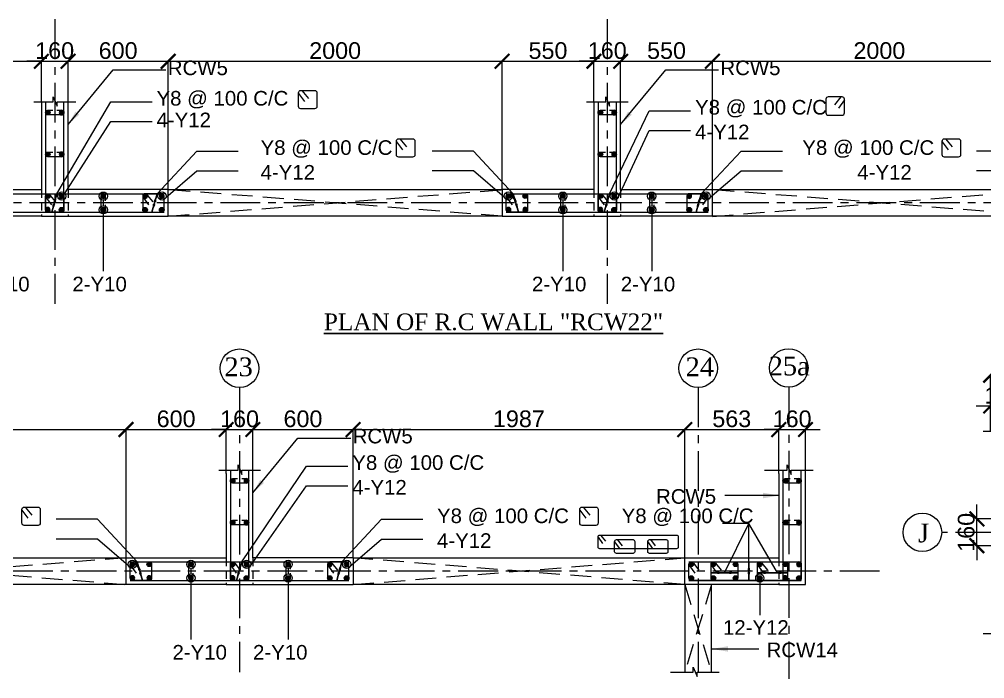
# Model space of a CAD drawing. Header units: inches. Extents: x 200139 to 352388, y -289304 to -188971.
# Drawn here: x 230904 to 254036, y -226464 to -210664 of the extents above; entities that cross this region are included whole.
import ezdxf
from ezdxf.enums import TextEntityAlignment as Align

# ---------------------------------------------------------------- set-up
doc = ezdxf.new("R2010")
doc.units = ezdxf.units.IN
doc.header["$MEASUREMENT"] = 0
doc.linetypes.add('CENTER', pattern=[50.8, 31.75, -6.35, 6.35, -6.35])
doc.linetypes.add('Hidden', pattern=[3, 2, -1])
for name, color, linetype in [('1', 8, 'Continuous'), ('160 WALL OPEING', 1, 'Continuous'), ('5', 2, 'Continuous'), ('ARROW', 5, 'Continuous'), ('DIM', 251, 'Continuous'), ('GIRD CIR', 1, 'Continuous'), ('GIRD TEXT', 4, 'Continuous'), ('GRID', 8, 'CENTER'), ('LINKS', 3, 'Continuous'), ('OPENING', 1, 'Continuous'), ('SHEAR WALL', 6, 'Continuous'), ('STRRIUPS', 6, 'Continuous'), ('Ttxt', 3, 'Continuous')]:
    doc.layers.add(name, color=color, linetype=linetype)
doc.layers.add('Tex', color=3, linetype='Continuous', lineweight=13)
doc.layers.add('text', color=4, linetype='Continuous', lineweight=30)
doc.styles.add('Arial', font='arial.ttf', dxfattribs={"height": 400})
doc.styles.add('T200', font='sanss___.ttf', dxfattribs={"height": 250})
doc.styles.add('T400', font='romantic.ttf')
doc.dimstyles.new('SCALE-25', dxfattribs={"dimtxt": 400, "dimasz": 350, "dimexe": 0, "dimexo": 0, "dimgap": 50, "dimtad": 1, "dimdec": 0, "dimlfac": 0.25, "dimzin": 0, "dimdsep": 46, "dimtxsty": 'Arial', "dimblk": 'ARCHTICK', "dimcen": 0, "dimclrd": 5, "dimclre": 8, "dimclrt": 1, "dimadec": 0, "dimazin": 0, "dimtfac": 1, "dimtdec": 0, "dimtix": 1, "dimtmove": 2, "dimatfit": 3, "dimfxl": 0, "dimtolj": 1, "dimtzin": 0, "dimlwd": -1, "dimarcsym": 0})
doc.dimstyles.new('T200', dxfattribs={"dimtxt": 300, "dimasz": 150, "dimexe": 0, "dimexo": 0, "dimgap": 5, "dimtad": 1, "dimdec": 0, "dimrnd": 5, "dimzin": 0, "dimdsep": 46, "dimtxsty": 'T200', "dimblk": 'ARCHTICK', "dimcen": 300, "dimclrd": 5, "dimclre": 252, "dimclrt": 1, "dimadec": 0, "dimazin": 0, "dimtfac": 50, "dimtdec": 0, "dimtofl": 0, "dimtmove": 2, "dimatfit": 3, "dimfxl": 1, "dimtolj": 1, "dimtzin": 0, "dimarcsym": 2})

# ---------------------------------------------------------------- blocks, each defined once
blk = doc.blocks.new('R1')
at = {"layer": '5'}
h = blk.add_hatch(color=256, dxfattribs=at)
edge = h.paths.add_edge_path()
edge.add_arc((0, 0), 69.6, 0, 360)
at = {"layer": '5', "color": 6}
blk.add_circle((0, 0), 69.6, dxfattribs=at)
blk = doc.blocks.new('_ARCHTICK')
at = {"color": 0, "linetype": 'ByBlock', "const_width": 0.15}
blk.add_lwpolyline([(-0.5, -0.5), (0.5, 0.5)], dxfattribs=at)
blk = doc.blocks.new('A$C5C0C2414')
at = {"layer": 'STRRIUPS', "ltscale": 0.2}
for p, q in [((0, 0), (158, -194)), ((-81, -72), (61, -268))]:
    blk.add_line(p, q, dxfattribs=at)
blk.add_lwpolyline([(304, -440), (-26, -440, -0.414214), (-81, -385), (-81, -55, -0.414214), (-26, 0), (304, 0, -0.414214), (359, -55), (359, -385, -0.414214)], format="xyb", close=True, dxfattribs=at)
blk = doc.blocks.new('*D34')
at = {"layer": 'Defpoints', "color": 0}
for p in [(231432, -211670), (231432, -212643, 177), (229032, -214744, 59)]:
    blk.add_point(p, dxfattribs=at)
at = {"layer": 'DIM', "color": 8, "lineweight": -2}
for p, q in [((229032, -214744), (229032, -211670)), ((231432, -212643), (231432, -211670))]:
    blk.add_line(p, q, dxfattribs=at)
at = {"layer": 'DIM', "color": 5}
blk.add_line((229032, -211670), (231432, -211670), dxfattribs=at)
at = {"layer": 'DIM', "color": 5, "xscale": 350, "yscale": 350, "zscale": 350, "rotation": 180}
blk.add_blockref('_ARCHTICK', (229032, -211670), dxfattribs=at)
at = {"layer": 'DIM', "color": 5, "xscale": 350, "yscale": 350, "zscale": 350}
blk.add_blockref('_ARCHTICK', (231432, -211670), dxfattribs=at)
at = {"layer": 'DIM', "color": 1, "insert": (230232, -211416), "char_height": 400, "attachment_point": 5, "style": 'Arial'}
blk.add_mtext('\\A1;600', dxfattribs=at)
blk = doc.blocks.new('ARCHTICK')
at = {"color": 0, "const_width": 0.15}
blk.add_lwpolyline([(-0.5, -0.5), (0.5, 0.5)], dxfattribs=at)
blk = doc.blocks.new('*D35')
at = {"layer": 'Defpoints', "color": 0}
for p in [(232072, -211670), (231432, -212643, 177), (232072, -212643, 59)]:
    blk.add_point(p, dxfattribs=at)
at = {"layer": 'DIM', "color": 5}
for p, q in [((231432, -211670), (231082, -211670)), ((231432, -211670), (232072, -211670)), ((232072, -211670), (232422, -211670))]:
    blk.add_line(p, q, dxfattribs=at)
at = {"layer": 'DIM', "color": 8, "lineweight": -2}
for p, q in [((231432, -212643), (231432, -211670)), ((232072, -212643), (232072, -211670))]:
    blk.add_line(p, q, dxfattribs=at)
at = {"layer": 'DIM', "color": 5, "xscale": 350, "yscale": 350, "zscale": 350}
blk.add_blockref('_ARCHTICK', (231432, -211670), dxfattribs=at)
at = {"layer": 'DIM', "color": 5, "xscale": 350, "yscale": 350, "zscale": 350, "rotation": 180}
blk.add_blockref('_ARCHTICK', (232072, -211670), dxfattribs=at)
at = {"layer": 'DIM', "color": 1, "insert": (231752, -211416), "char_height": 400, "attachment_point": 5, "style": 'Arial'}
blk.add_mtext('\\A1;160', dxfattribs=at)
blk = doc.blocks.new('*D36')
at = {"layer": 'Defpoints', "color": 0}
for p in [(234472, -211670), (232072, -212643, 59), (234472, -214744, 59)]:
    blk.add_point(p, dxfattribs=at)
at = {"layer": 'DIM', "color": 8, "lineweight": -2}
for p, q in [((232072, -212643), (232072, -211670)), ((234472, -214744), (234472, -211670))]:
    blk.add_line(p, q, dxfattribs=at)
at = {"layer": 'DIM', "color": 5}
blk.add_line((232072, -211670), (234472, -211670), dxfattribs=at)
at = {"layer": 'DIM', "color": 5, "xscale": 350, "yscale": 350, "zscale": 350, "rotation": 180}
blk.add_blockref('_ARCHTICK', (232072, -211670), dxfattribs=at)
at = {"layer": 'DIM', "color": 5, "xscale": 350, "yscale": 350, "zscale": 350}
blk.add_blockref('_ARCHTICK', (234472, -211670), dxfattribs=at)
at = {"layer": 'DIM', "color": 1, "insert": (233272, -211416), "char_height": 400, "attachment_point": 5, "style": 'Arial'}
blk.add_mtext('\\A1;600', dxfattribs=at)
blk = doc.blocks.new('*D37')
at = {"layer": 'Defpoints', "color": 0}
for p in [(242472, -211670), (234472, -214744, 59), (242472, -214744, 59)]:
    blk.add_point(p, dxfattribs=at)
at = {"layer": 'DIM', "color": 8, "lineweight": -2}
for p, q in [((234472, -214744), (234472, -211670)), ((242472, -214744), (242472, -211670))]:
    blk.add_line(p, q, dxfattribs=at)
at = {"layer": 'DIM', "color": 5}
blk.add_line((234472, -211670), (242472, -211670), dxfattribs=at)
at = {"layer": 'DIM', "color": 5, "xscale": 350, "yscale": 350, "zscale": 350, "rotation": 180}
blk.add_blockref('_ARCHTICK', (234472, -211670), dxfattribs=at)
at = {"layer": 'DIM', "color": 5, "xscale": 350, "yscale": 350, "zscale": 350}
blk.add_blockref('_ARCHTICK', (242472, -211670), dxfattribs=at)
at = {"layer": 'DIM', "color": 1, "insert": (238472, -211416), "char_height": 400, "attachment_point": 5, "style": 'Arial'}
blk.add_mtext('\\A1;2000', dxfattribs=at)
blk = doc.blocks.new('*D38')
at = {"layer": 'Defpoints', "color": 0}
for p in [(244672, -211670), (244672, -212643, 59), (242472, -214744, 59)]:
    blk.add_point(p, dxfattribs=at)
at = {"layer": 'DIM', "color": 8, "lineweight": -2}
for p, q in [((242472, -214744), (242472, -211670)), ((244672, -212643), (244672, -211670))]:
    blk.add_line(p, q, dxfattribs=at)
at = {"layer": 'DIM', "color": 5}
blk.add_line((242472, -211670), (244672, -211670), dxfattribs=at)
at = {"layer": 'DIM', "color": 5, "xscale": 350, "yscale": 350, "zscale": 350, "rotation": 180}
blk.add_blockref('_ARCHTICK', (242472, -211670), dxfattribs=at)
at = {"layer": 'DIM', "color": 5, "xscale": 350, "yscale": 350, "zscale": 350}
blk.add_blockref('_ARCHTICK', (244672, -211670), dxfattribs=at)
at = {"layer": 'DIM', "color": 1, "insert": (243572, -211416), "char_height": 400, "attachment_point": 5, "style": 'Arial'}
blk.add_mtext('\\A1;550', dxfattribs=at)
blk = doc.blocks.new('*D39')
at = {"layer": 'Defpoints', "color": 0}
for p in [(245312, -211670), (244672, -212643, 59), (245312, -212643, 59)]:
    blk.add_point(p, dxfattribs=at)
at = {"layer": 'DIM', "color": 5}
for p, q in [((244672, -211670), (244322, -211670)), ((244672, -211670), (245312, -211670)), ((245312, -211670), (245662, -211670))]:
    blk.add_line(p, q, dxfattribs=at)
at = {"layer": 'DIM', "color": 8, "lineweight": -2}
for p, q in [((244672, -212643), (244672, -211670)), ((245312, -212643), (245312, -211670))]:
    blk.add_line(p, q, dxfattribs=at)
at = {"layer": 'DIM', "color": 5, "xscale": 350, "yscale": 350, "zscale": 350}
blk.add_blockref('_ARCHTICK', (244672, -211670), dxfattribs=at)
at = {"layer": 'DIM', "color": 5, "xscale": 350, "yscale": 350, "zscale": 350, "rotation": 180}
blk.add_blockref('_ARCHTICK', (245312, -211670), dxfattribs=at)
at = {"layer": 'DIM', "color": 1, "insert": (244992, -211416), "char_height": 400, "attachment_point": 5, "style": 'Arial'}
blk.add_mtext('\\A1;160', dxfattribs=at)
blk = doc.blocks.new('*D40')
at = {"layer": 'Defpoints', "color": 0}
for p in [(247512, -211670), (245312, -212643, 59), (247512, -214744, 59)]:
    blk.add_point(p, dxfattribs=at)
at = {"layer": 'DIM', "color": 8, "lineweight": -2}
for p, q in [((245312, -212643), (245312, -211670)), ((247512, -214744), (247512, -211670))]:
    blk.add_line(p, q, dxfattribs=at)
at = {"layer": 'DIM', "color": 5}
blk.add_line((245312, -211670), (247512, -211670), dxfattribs=at)
at = {"layer": 'DIM', "color": 5, "xscale": 350, "yscale": 350, "zscale": 350, "rotation": 180}
blk.add_blockref('_ARCHTICK', (245312, -211670), dxfattribs=at)
at = {"layer": 'DIM', "color": 5, "xscale": 350, "yscale": 350, "zscale": 350}
blk.add_blockref('_ARCHTICK', (247512, -211670), dxfattribs=at)
at = {"layer": 'DIM', "color": 1, "insert": (246412, -211416), "char_height": 400, "attachment_point": 5, "style": 'Arial'}
blk.add_mtext('\\A1;550', dxfattribs=at)
blk = doc.blocks.new('*D41')
at = {"layer": 'Defpoints', "color": 0}
for p in [(255512, -211670), (247512, -214744, 59), (255512, -214730, 59)]:
    blk.add_point(p, dxfattribs=at)
at = {"layer": 'DIM', "color": 8, "lineweight": -2}
for p, q in [((247512, -214744), (247512, -211670)), ((255512, -214730), (255512, -211670))]:
    blk.add_line(p, q, dxfattribs=at)
at = {"layer": 'DIM', "color": 5}
blk.add_line((247512, -211670), (255512, -211670), dxfattribs=at)
at = {"layer": 'DIM', "color": 5, "xscale": 350, "yscale": 350, "zscale": 350, "rotation": 180}
blk.add_blockref('_ARCHTICK', (247512, -211670), dxfattribs=at)
at = {"layer": 'DIM', "color": 5, "xscale": 350, "yscale": 350, "zscale": 350}
blk.add_blockref('_ARCHTICK', (255512, -211670), dxfattribs=at)
at = {"layer": 'DIM', "color": 1, "insert": (251512, -211416), "char_height": 400, "attachment_point": 5, "style": 'Arial'}
blk.add_mtext('\\A1;2000', dxfattribs=at)
blk = doc.blocks.new('*D63')
at = {"layer": 'Defpoints', "color": 0}
for p in [(233461, -220493), (225461, -223568, 59), (233461, -223568, 59)]:
    blk.add_point(p, dxfattribs=at)
at = {"layer": 'DIM', "color": 8, "lineweight": -2}
for p, q in [((225461, -223568), (225461, -220493)), ((233461, -223568), (233461, -220493))]:
    blk.add_line(p, q, dxfattribs=at)
at = {"layer": 'DIM', "color": 5}
blk.add_line((225461, -220493), (233461, -220493), dxfattribs=at)
at = {"layer": 'DIM', "color": 5, "xscale": 350, "yscale": 350, "zscale": 350, "rotation": 180}
blk.add_blockref('_ARCHTICK', (225461, -220493), dxfattribs=at)
at = {"layer": 'DIM', "color": 5, "xscale": 350, "yscale": 350, "zscale": 350}
blk.add_blockref('_ARCHTICK', (233461, -220493), dxfattribs=at)
at = {"layer": 'DIM', "color": 1, "insert": (229461, -220239), "char_height": 400, "attachment_point": 5, "style": 'Arial'}
blk.add_mtext('\\A1;2000', dxfattribs=at)
blk = doc.blocks.new('*D64')
at = {"layer": 'Defpoints', "color": 0}
for p in [(235861, -220493), (235861, -221547, 59), (233461, -223568, 59)]:
    blk.add_point(p, dxfattribs=at)
at = {"layer": 'DIM', "color": 8, "lineweight": -2}
for p, q in [((233461, -223568), (233461, -220493)), ((235861, -221547), (235861, -220493))]:
    blk.add_line(p, q, dxfattribs=at)
at = {"layer": 'DIM', "color": 5}
blk.add_line((233461, -220493), (235861, -220493), dxfattribs=at)
at = {"layer": 'DIM', "color": 5, "xscale": 350, "yscale": 350, "zscale": 350, "rotation": 180}
blk.add_blockref('_ARCHTICK', (233461, -220493), dxfattribs=at)
at = {"layer": 'DIM', "color": 5, "xscale": 350, "yscale": 350, "zscale": 350}
blk.add_blockref('_ARCHTICK', (235861, -220493), dxfattribs=at)
at = {"layer": 'DIM', "color": 1, "insert": (234661, -220239), "char_height": 400, "attachment_point": 5, "style": 'Arial'}
blk.add_mtext('\\A1;600', dxfattribs=at)
blk = doc.blocks.new('*D65')
at = {"layer": 'Defpoints', "color": 0}
for p in [(236501, -220493), (235861, -221547, 59), (236501, -221547, 59)]:
    blk.add_point(p, dxfattribs=at)
at = {"layer": 'DIM', "color": 5}
for p, q in [((235861, -220493), (235511, -220493)), ((235861, -220493), (236501, -220493)), ((236501, -220493), (236851, -220493))]:
    blk.add_line(p, q, dxfattribs=at)
at = {"layer": 'DIM', "color": 8, "lineweight": -2}
for p, q in [((235861, -221547), (235861, -220493)), ((236501, -221547), (236501, -220493))]:
    blk.add_line(p, q, dxfattribs=at)
at = {"layer": 'DIM', "color": 5, "xscale": 350, "yscale": 350, "zscale": 350}
blk.add_blockref('_ARCHTICK', (235861, -220493), dxfattribs=at)
at = {"layer": 'DIM', "color": 5, "xscale": 350, "yscale": 350, "zscale": 350, "rotation": 180}
blk.add_blockref('_ARCHTICK', (236501, -220493), dxfattribs=at)
at = {"layer": 'DIM', "color": 1, "insert": (236181, -220239), "char_height": 400, "attachment_point": 5, "style": 'Arial'}
blk.add_mtext('\\A1;160', dxfattribs=at)
blk = doc.blocks.new('*D66')
at = {"layer": 'Defpoints', "color": 0}
for p in [(238901, -220493), (236501, -221547, 59), (238901, -223568, 59)]:
    blk.add_point(p, dxfattribs=at)
at = {"layer": 'DIM', "color": 8, "lineweight": -2}
for p, q in [((236501, -221547), (236501, -220493)), ((238901, -223568), (238901, -220493))]:
    blk.add_line(p, q, dxfattribs=at)
at = {"layer": 'DIM', "color": 5}
blk.add_line((236501, -220493), (238901, -220493), dxfattribs=at)
at = {"layer": 'DIM', "color": 5, "xscale": 350, "yscale": 350, "zscale": 350, "rotation": 180}
blk.add_blockref('_ARCHTICK', (236501, -220493), dxfattribs=at)
at = {"layer": 'DIM', "color": 5, "xscale": 350, "yscale": 350, "zscale": 350}
blk.add_blockref('_ARCHTICK', (238901, -220493), dxfattribs=at)
at = {"layer": 'DIM', "color": 1, "insert": (237701, -220239), "char_height": 400, "attachment_point": 5, "style": 'Arial'}
blk.add_mtext('\\A1;600', dxfattribs=at)
blk = doc.blocks.new('*D67')
at = {"layer": 'Defpoints', "color": 0}
for p in [(246849, -220493), (238901, -223568, 59), (246849, -223568, 59)]:
    blk.add_point(p, dxfattribs=at)
at = {"layer": 'DIM', "color": 8, "lineweight": -2}
for p, q in [((238901, -223568), (238901, -220493)), ((246849, -223568), (246849, -220493))]:
    blk.add_line(p, q, dxfattribs=at)
at = {"layer": 'DIM', "color": 5}
blk.add_line((238901, -220493), (246849, -220493), dxfattribs=at)
at = {"layer": 'DIM', "color": 5, "xscale": 350, "yscale": 350, "zscale": 350, "rotation": 180}
blk.add_blockref('_ARCHTICK', (238901, -220493), dxfattribs=at)
at = {"layer": 'DIM', "color": 5, "xscale": 350, "yscale": 350, "zscale": 350}
blk.add_blockref('_ARCHTICK', (246849, -220493), dxfattribs=at)
at = {"layer": 'DIM', "color": 1, "insert": (242875, -220239), "char_height": 400, "attachment_point": 5, "style": 'Arial'}
blk.add_mtext('\\A1;1987', dxfattribs=at)
blk = doc.blocks.new('*D68')
at = {"layer": 'Defpoints', "color": 0}
for p in [(249101, -220493), (249101, -221547, 59), (246849, -223568, 59)]:
    blk.add_point(p, dxfattribs=at)
at = {"layer": 'DIM', "color": 8, "lineweight": -2}
for p, q in [((246849, -223568), (246849, -220493)), ((249101, -221547), (249101, -220493))]:
    blk.add_line(p, q, dxfattribs=at)
at = {"layer": 'DIM', "color": 5}
blk.add_line((246849, -220493), (249101, -220493), dxfattribs=at)
at = {"layer": 'DIM', "color": 5, "xscale": 350, "yscale": 350, "zscale": 350, "rotation": 180}
blk.add_blockref('_ARCHTICK', (246849, -220493), dxfattribs=at)
at = {"layer": 'DIM', "color": 5, "xscale": 350, "yscale": 350, "zscale": 350}
blk.add_blockref('_ARCHTICK', (249101, -220493), dxfattribs=at)
at = {"layer": 'DIM', "color": 1, "insert": (247975, -220239), "char_height": 400, "attachment_point": 5, "style": 'Arial'}
blk.add_mtext('\\A1;563', dxfattribs=at)
blk = doc.blocks.new('*D69')
at = {"layer": 'Defpoints', "color": 0}
for p in [(249741, -220493), (249101, -221547, 59), (249741, -221547, 59)]:
    blk.add_point(p, dxfattribs=at)
at = {"layer": 'DIM', "color": 5}
for p, q in [((249101, -220493), (248751, -220493)), ((249101, -220493), (249741, -220493)), ((249741, -220493), (250091, -220493))]:
    blk.add_line(p, q, dxfattribs=at)
at = {"layer": 'DIM', "color": 8, "lineweight": -2}
for p, q in [((249101, -221547), (249101, -220493)), ((249741, -221547), (249741, -220493))]:
    blk.add_line(p, q, dxfattribs=at)
at = {"layer": 'DIM', "color": 5, "xscale": 350, "yscale": 350, "zscale": 350}
blk.add_blockref('_ARCHTICK', (249101, -220493), dxfattribs=at)
at = {"layer": 'DIM', "color": 5, "xscale": 350, "yscale": 350, "zscale": 350, "rotation": 180}
blk.add_blockref('_ARCHTICK', (249741, -220493), dxfattribs=at)
at = {"layer": 'DIM', "color": 1, "insert": (249421, -220239), "char_height": 400, "attachment_point": 5, "style": 'Arial'}
blk.add_mtext('\\A1;160', dxfattribs=at)
blk = doc.blocks.new('A$C40502E22')
at = {"layer": 'STRRIUPS', "ltscale": 0.2}
for p, q in [((-32, 0, 0), (126, -194, 0)), ((-113, -72, 0), (29, -268, 0)), ((417, -220, 0), (559, -417, 0)), ((498, -148, 0), (656, -342, 0)), ((1477, -220, 0), (1619, -417, 0)), ((1558, -148, 0), (1716, -342, 0))]:
    blk.add_line(p, q, dxfattribs=at)
for points in [[(2392, -440), (-58, -440, -0.414214), (-113, -385), (-113, -55, -0.414214), (-58, 0), (2392, 0, -0.414214), (2447, -55), (2447, -385, -0.414214)], [(2063, -588), (1532, -588, -0.414214), (1477, -533), (1477, -203, -0.414214), (1532, -148), (2063, -148, -0.414214), (2118, -203), (2118, -533, -0.414214)]]:
    blk.add_lwpolyline(points, format="xyb", close=True, dxfattribs=at)
at = {"layer": 'STRRIUPS', "ltscale": 0.2, "elevation": 0}
blk.add_lwpolyline([(1003, -588), (472, -588, -0.414214), (417, -533), (417, -203, -0.414214), (472, -148), (1003, -148, -0.414214), (1058, -203), (1058, -533, -0.414214)], format="xyb", close=True, dxfattribs=at)
blk = doc.blocks.new('*D235')
at = {"layer": 'Defpoints', "color": 0}
for p in [(254818, -219930), (254178, -220536, 59), (254818, -220536, 59)]:
    blk.add_point(p, dxfattribs=at)
at = {"layer": 'DIM', "color": 5}
for p, q in [((254178, -219930), (253828, -219930)), ((254178, -219930), (254818, -219930)), ((254818, -219930), (255168, -219930))]:
    blk.add_line(p, q, dxfattribs=at)
at = {"layer": 'DIM', "color": 8, "lineweight": -2}
for p, q in [((254178, -220536), (254178, -219930)), ((254818, -220536), (254818, -219930))]:
    blk.add_line(p, q, dxfattribs=at)
at = {"layer": 'DIM', "color": 5, "xscale": 350, "yscale": 350, "zscale": 350}
blk.add_blockref('_ARCHTICK', (254178, -219930), dxfattribs=at)
at = {"layer": 'DIM', "color": 5, "xscale": 350, "yscale": 350, "zscale": 350, "rotation": 180}
blk.add_blockref('_ARCHTICK', (254818, -219930), dxfattribs=at)
at = {"layer": 'DIM', "color": 1, "insert": (254498, -219676), "char_height": 400, "attachment_point": 5, "style": 'Arial'}
blk.add_mtext('\\A1;160', dxfattribs=at)
blk = doc.blocks.new('*D238')
at = {"layer": 'Defpoints', "color": 0}
for p in [(253848, -222637), (254818, -222637, 59), (254818, -223277, 118)]:
    blk.add_point(p, dxfattribs=at)
at = {"layer": 'DIM', "color": 5}
for p, q in [((253848, -222637), (253848, -222287)), ((253848, -223277), (253848, -222637)), ((253848, -223277), (253848, -223627))]:
    blk.add_line(p, q, dxfattribs=at)
at = {"layer": 'DIM', "color": 8, "lineweight": -2}
for p, q in [((254818, -222637), (253848, -222637)), ((254818, -223277), (253848, -223277))]:
    blk.add_line(p, q, dxfattribs=at)
at = {"layer": 'DIM', "color": 5, "xscale": 350, "yscale": 350, "zscale": 350}
for p, rotation in [((253848, -222637), 270), ((253848, -223277), 90)]:
    blk.add_blockref('_ARCHTICK', p, dxfattribs=dict(at, rotation=rotation))
at = {"layer": 'DIM', "color": 1, "insert": (253594, -222957), "char_height": 400, "attachment_point": 5, "rotation": 90, "style": 'Arial'}
blk.add_mtext('\\A1;160', dxfattribs=at)
blk = doc.blocks.new('*D240')
at = {"layer": 'Defpoints', "color": 0}
for p in [(268507, -219191), (254178, -220536), (268507, -220536)]:
    blk.add_point(p, dxfattribs=at)
at = {"layer": 'DIM', "color": 8, "lineweight": -2}
for p, q in [((254178, -220536), (254178, -219191)), ((268507, -220536), (268507, -219191))]:
    blk.add_line(p, q, dxfattribs=at)
at = {"layer": 'DIM', "color": 5}
blk.add_line((254178, -219191), (268507, -219191), dxfattribs=at)
at = {"layer": 'DIM', "color": 5, "xscale": 350, "yscale": 350, "zscale": 350, "rotation": 180}
blk.add_blockref('_ARCHTICK', (254178, -219191), dxfattribs=at)
at = {"layer": 'DIM', "color": 5, "xscale": 350, "yscale": 350, "zscale": 350}
blk.add_blockref('_ARCHTICK', (268507, -219191), dxfattribs=at)
at = {"layer": 'DIM', "color": 1, "insert": (261342, -218937), "char_height": 400, "attachment_point": 5, "style": 'Arial'}
blk.add_mtext('\\A1;3582', dxfattribs=at)

msp = doc.modelspace()

# ---------------------------------------------------------------- linework, layer by layer
at = {"layer": '1', "linetype": 'Hidden', "ltscale": 100}
for p, q in [((231432.3, -214744.2, 59), (231432.3, -215384.2, 59)), ((232072.3, -214744.2, 59), (232072.3, -215384.2, 59)), ((244672.3, -214744.2, 59), (244672.3, -215384.2, 59)), ((245312.3, -214744.2, 59), (245312.3, -215384.2, 59)), ((235860.9, -223567.7, 59), (235860.9, -224207.7, 59)), ((236500.9, -223567.7, 59), (236500.9, -224207.7, 59)), ((249100.9, -223567.7, 59), (249100.9, -224207.7, 59))]:
    msp.add_line(p, q, dxfattribs=at)
at = {"layer": '1'}
for points, elevation in [([(231253.4, -212643.2), (231715.9, -212643.2), (231715.9, -212518.8), (231809.4, -212748.8), (231809.4, -212643.2), (232255.1, -212643.2)], 177), ([(244493.4, -212643.2), (244955.9, -212643.2), (244955.9, -212518.8), (245049.4, -212748.8), (245049.4, -212643.2), (245495.1, -212643.2)], 177), ([(253999.1, -220536.2), (254461.6, -220536.2), (254461.6, -220411.9), (254555.2, -220641.9), (254555.2, -220536.2), (255080.8, -220536.2)], 235.9), ([(235682, -221466.7), (236144.5, -221466.7), (236144.5, -221342.3), (236238.1, -221572.3), (236238.1, -221466.7), (236683.7, -221466.7)], 177), ([(248762, -221466.7), (249304.5, -221466.7), (249304.5, -221342.3), (249398.1, -221572.3), (249398.1, -221466.7), (249923.7, -221466.7)], 177), ([(253999.1, -225378.3), (254461.6, -225378.3), (254461.6, -225502.6), (254555.2, -225272.7), (254555.2, -225378.3), (255080.8, -225378.3)], 235.9), ([(246510.6, -226308.7), (247053.1, -226308.7), (247053.1, -226184.3), (247146.6, -226414.3), (247146.6, -226308.7), (247672.3, -226308.7)], 235.9)]:
    msp.add_lwpolyline(points, dxfattribs=dict(at, elevation=elevation))
at = {"layer": '160 WALL OPEING', "linetype": 'Hidden', "ltscale": 250}
for p, q in [((234472.3, -215384.2, 59), (242472.3, -214744.2, 59)), ((242472.3, -215384.2, 59), (234472.3, -214744.2)), ((247512.3, -215386.5, 59), (255512.3, -214744.2, 59)), ((255512.3, -215384.2, 59), (247512.3, -214744.2, 59)), ((225460.9, -223567.7), (233460.9, -224207.7, 59)), ((233460.9, -223567.7), (225460.9, -224207.7, 59)), ((246848.9, -224207.7, 59), (238900.9, -223567.7)), ((238900.9, -224207.7, 59), (246848.9, -223567.7)), ((246849.5, -224207.7, 59), (247488.7, -226308.7, 235.9)), ((247488.7, -224207.7, 59), (246849.5, -226308.7, 59))]:
    msp.add_line(p, q, dxfattribs=at)
at = {"layer": '5'}
for p, q in [((229132.3, -214844.2, 59), (234372.3, -214844.2, 59)), ((242572.3, -214844.2, 59), (247412.3, -214844.2, 59)), ((229132.3, -215284.2, 59), (234372.3, -215284.2, 59)), ((242572.3, -215284.2, 59), (247412.3, -215284.2, 59)), ((233560.9, -223667.7, 59), (238800.9, -223667.7, 59)), ((246948.9, -223667.7, 59), (249640.9, -223667.7, 59)), ((233560.9, -224107.7, 59), (238800.9, -224107.7, 59)), ((246948.9, -224107.7, 59), (249640.9, -224107.7, 59))]:
    msp.add_line(p, q, dxfattribs=at)
at = {"layer": '5', "elevation": 59}
for points in [[(231532.3, -212643.2), (231532.3, -215284.2), (231972.3, -215284.2), (231972.3, -212643.2)], [(244772.3, -212643.2), (244772.3, -215284.2), (245212.3, -215284.2), (245212.3, -212643.2)], [(235960.9, -221466.7), (235960.9, -224107.7), (236400.9, -224107.7), (236400.9, -221466.7)], [(249200.9, -221473.8), (249200.9, -224107.7), (249640.9, -224107.7), (249640.9, -221473.8)]]:
    msp.add_lwpolyline(points, dxfattribs=at)
at = {"layer": 'ARROW'}
for p, q in [((232916.6, -214999, 117.9), (232916.6, -215130, 117.9)), ((243928, -214999, 59), (243928, -215130, 59)), ((246056.6, -214999, 59), (246056.6, -215130, 59)), ((232916.6, -215327, 117.9), (232916.6, -216698.4, 117.9)), ((243928, -215327, 59), (243928, -216698.4, 59)), ((246056.6, -215327, 59), (246056.6, -216698.4, 59)), ((235016.6, -223822.5, 59), (235016.6, -223953.5, 59)), ((237345.2, -223822.5, 59), (237345.2, -223953.5, 59)), ((235016.6, -224150.5, 59), (235016.6, -225521.9, 59)), ((237345.2, -224150.5, 59), (237345.2, -225521.9, 59)), ((248646.6, -224150.5, 59), (248646.6, -224938.4, 59))]:
    msp.add_line(p, q, dxfattribs=at)
at = {"layer": 'ARROW', "elevation": 59}
for points in [[(231804.5, -214844.2), (233094.4, -212638.3), (234084.6, -212638.3)], [(245044.5, -214844.2), (245997.9, -212853.5), (246988.1, -212853.5)], [(231934.7, -214934.1), (233094.4, -213114.7), (234084.6, -213114.7)], [(245254.7, -214934.1), (245997.9, -213329.9), (246988.1, -213329.9)], [(234205.5, -214844.2), (235159, -213820), (236149.2, -213820)], [(242741.1, -214844.2), (241787.6, -213820), (240797.4, -213820)], [(247243.5, -214844.2), (248196.9, -213820), (249187.1, -213820)], [(255780, -214844.2), (254826.6, -213820), (253836.4, -213820)], [(234415.7, -214934.1), (235159, -214296.4), (236149.2, -214296.4)], [(242530.9, -214934.1), (241787.6, -214296.4), (240797.4, -214296.4)], [(247453.6, -214934.1), (248196.9, -214296.4), (249187.1, -214296.4)], [(255569.9, -214934.1), (254826.6, -214296.4), (253836.4, -214296.4)], [(236233.2, -223667.7), (237786.1, -221368.1), (238776.3, -221368.1)], [(236443.3, -223757.6), (237786.1, -221844.4), (238776.3, -221844.4)], [(233728.7, -223667.7), (232775.2, -222643.6), (231785, -222643.6)], [(238633.2, -223667.7), (239586.6, -222643.6), (240576.8, -222643.6)], [(248385.1, -223667.7), (248385.1, -222745.8), (247754.2, -222745.8)], [(247799.6, -223926.4), (248385.1, -222745.8)], [(249071.6, -223926.4), (248385.1, -222745.8)], [(233518.5, -223757.6), (232775.2, -223119.9), (231785, -223119.9)], [(238843.3, -223757.6), (239586.6, -223119.9), (240576.8, -223119.9)]]:
    msp.add_lwpolyline(points, dxfattribs=at)
at = {"layer": 'ARROW'}
for centre in [(231922.3, -214899.9, 59), (232916.6, -214900.5, 117.9), (234323.3, -214899.9, 59), (242623.3, -214899.9, 59), (243928, -214900.5, 59), (245162.3, -214899.9, 59), (246056.6, -214900.5, 59), (247361.3, -214899.9, 59), (232916.6, -215228.5, 117.9), (243928, -215228.5, 59), (246056.6, -215228.5, 59), (233610.9, -223723.4, 59), (235016.6, -223724, 59), (236350.9, -223723.4, 59), (237345.2, -223724, 59), (238750.9, -223723.4, 59), (235016.6, -224052, 59), (237345.2, -224052, 59), (248646.6, -224052, 59)]:
    msp.add_circle(centre, 98.5, dxfattribs=at)
at = {"layer": 'GIRD CIR'}
for centre in [(236180.9, -219025.6, 59), (247169.5, -219025.6, 59), (249340.9, -219018.3, 59), (252543.4, -222957.3, 59)]:
    msp.add_circle(centre, 461.7, dxfattribs=at)
at = {"layer": 'GRID', "ltscale": 30}
for p, q in [((231752.3, -210663.9, 59), (231752.3, -217485.2, 59)), ((244992.3, -210663.9, 59), (244992.3, -217485.2, 59)), ((302205.6, -215064.2, 59), (203138.7, -215064.2, 59)), ((236180.9, -219487.4, 59), (236180.9, -226308.7, 59)), ((247169.5, -219487.4, 59), (247169.5, -226308.7, 59)), ((249340.9, -219479.9, 59), (249340.9, -226464.2, 59)), ((269525.9, -222957.3, 59), (253005.2, -222957.3, 59)), ((251518.8, -223887.7, 59), (204466.1, -223887.7, 59))]:
    msp.add_line(p, q, dxfattribs=at)
at = {"layer": 'LINKS'}
for points, elevation in [([(231804, -212844.2), (231916.6, -212844.2, -1), (231916.6, -212955.5), (231588, -212955.5, -1), (231588, -212844.2), (231707.5, -212844.2)], 59), ([(245044, -212844.2), (245156.6, -212844.2, -1), (245156.6, -212955.5), (244828, -212955.5, -1), (244828, -212844.2), (244947.5, -212844.2)], 59), ([(231804, -213844.2), (231916.6, -213844.2, -1), (231916.6, -213955.5), (231588, -213955.5, -1), (231588, -213844.2), (231707.5, -213844.2)], 59), ([(245044, -213844.2), (245156.6, -213844.2, -1), (245156.6, -213955.5), (244828, -213955.5, -1), (244828, -213844.2), (244947.5, -213844.2)], 59), ([(232972.3, -215012.5), (232972.3, -214899.9, 1), (232860.9, -214899.9), (232860.9, -215228.5, 1), (232972.3, -215228.5), (232972.3, -215109)], 117.9), ([(243983.7, -215012.5), (243983.7, -214899.9, 1), (243872.3, -214899.9), (243872.3, -215228.5, 1), (243983.7, -215228.5), (243983.7, -215109)], 59), ([(246112.3, -215012.5), (246112.3, -214899.9, 1), (246000.9, -214899.9), (246000.9, -215228.5, 1), (246112.3, -215228.5), (246112.3, -215109)], 59), ([(236232.6, -221667.7), (236345.2, -221667.7, -1), (236345.2, -221779.1), (236016.6, -221779.1, -1), (236016.6, -221667.7), (236136.1, -221667.7)], 59), ([(249472.6, -221667), (249585.2, -221667, -1), (249585.2, -221778.4), (249256.6, -221778.4, -1), (249256.6, -221667), (249376.1, -221667)], 59), ([(236232.6, -222667.7), (236345.2, -222667.7, -1), (236345.2, -222779.1), (236016.6, -222779.1, -1), (236016.6, -222667.7), (236136.1, -222667.7)], 59), ([(249472.6, -222667), (249585.2, -222667, -1), (249585.2, -222778.4), (249256.6, -222778.4, -1), (249256.6, -222667), (249376.1, -222667)], 59), ([(235070.8, -223836), (235070.8, -223723.4, 1), (234959.5, -223723.4), (234959.5, -224052, 1), (235070.8, -224052), (235070.8, -223932.5)], 59), ([(237400.9, -223836), (237400.9, -223723.4, 1), (237289.5, -223723.4), (237289.5, -224052, 1), (237400.9, -224052), (237400.9, -223932.5)], 59)]:
    msp.add_lwpolyline(points, format="xyb", dxfattribs=dict(at, elevation=elevation))
at = {"layer": 'OPENING', "color": 1, "elevation": 59}
for points in [[(234472.3, -214744.2), (242472.3, -214744.2)], [(247512.3, -214744.2), (255512.3, -214744.2)], [(242472.3, -215384.2), (234472.3, -215384.2)], [(255512.3, -215384.2), (255512.3, -215384.2), (247512.3, -215384.2)], [(225460.9, -223567.7), (233460.9, -223567.7)], [(238900.9, -223567.7), (246848.9, -223567.7)], [(233460.9, -224207.7), (225460.9, -224207.7)], [(246900.9, -224207.7), (246900.9, -224207.7), (238900.9, -224207.7)], [(247488.7, -226308.7), (247488.7, -224207.7), (246849.5, -224207.7), (246849.5, -226308.7)]]:
    msp.add_lwpolyline(points, dxfattribs=at)
at = {"layer": 'SHEAR WALL', "color": 4}
for p, q in [((234472.3, -215384.2, 59), (234472.3, -214744.2, 59)), ((244672.3, -214744.2, 59), (242472.3, -214744.2, 59)), ((242472.3, -214744.2, 59), (242472.3, -215384.2, 59)), ((245312.3, -214744.2, 59), (247512.3, -214744.2, 59)), ((247512.3, -215386.5, 59), (247512.3, -214744.2, 59)), ((242472.3, -215384.2, 59), (244672.3, -215384.2, 59)), ((247512.3, -215384.2, 59), (245312.3, -215384.2, 59)), ((247512.3, -215384.2, 59), (247512.3, -215386.5, 59)), ((233460.9, -224207.7, 59), (233460.9, -223567.7, 59)), ((238900.9, -223567.7, 59), (238900.9, -224207.7, 59)), ((246848.9, -224207.7, 59), (246848.9, -223567.7, 59))]:
    msp.add_line(p, q, dxfattribs=at)
at = {"layer": 'SHEAR WALL', "color": 4, "elevation": 59}
for points in [[(231432.3, -212643.2), (231432.3, -214744.2)], [(232072.3, -214744.2), (232072.3, -212643.2)], [(244672.3, -212643.2), (244672.3, -214744.2)], [(245312.3, -214744.2), (245312.3, -212643.2)], [(229032.3, -214744.2), (229032.3, -214744.2), (231432.3, -214744.2)], [(234472.3, -214744.2), (232072.3, -214744.2)], [(231432.3, -215384.2), (229032.3, -215384.2)], [(231432.3, -215384.2), (232072.3, -215384.2)], [(232072.3, -215384.2), (234472.3, -215384.2)], [(244672.3, -215384.2), (245312.3, -215384.2)], [(235860.9, -221546.7), (235860.9, -223567.7)], [(236500.9, -223567.7), (236500.9, -221546.7)], [(249100.9, -224207.7), (249740.9, -224207.7), (249740.9, -221546.7)], [(249100.9, -221546.7), (249100.9, -223567.7)], [(233460.9, -223567.7), (233460.9, -223567.7), (235860.9, -223567.7)], [(238900.9, -223567.7), (236500.9, -223567.7)], [(246848.9, -223567.7), (249100.9, -223567.7)], [(235860.9, -224207.7), (233460.9, -224207.7)], [(235860.9, -224207.7), (236500.9, -224207.7)], [(236500.9, -224207.7), (238900.9, -224207.7)], [(249100.9, -224207.7), (249100.9, -224207.7), (246900.9, -224207.7)]]:
    msp.add_lwpolyline(points, dxfattribs=at)
at = {"layer": 'STRRIUPS', "ltscale": 0.2}
for p, q in [((231638.2, -214875.1, 59), (231771.3, -215037.9, 59)), ((233966.8, -214875.1, 59), (234099.9, -215037.9, 59)), ((242678.2, -214875.1, 59), (242811.3, -215037.9, 59)), ((244878.2, -214875.1, 59), (245011.3, -215037.9, 59)), ((247306.4, -214875.1, 59), (247173.3, -215037.9, 59)), ((231549.3, -214939.6, 59), (231674, -215112.6, 59)), ((233877.9, -214939.6, 59), (234002.6, -215112.6, 59)), ((242589.3, -214939.6, 59), (242714, -215112.6, 59)), ((244789.3, -214939.6, 59), (244914, -215112.6, 59)), ((247395.2, -214939.6, 59), (247270.5, -215112.6, 59)), ((233577.9, -223763.2, 59), (233702.6, -223936.1, 59)), ((233666.8, -223698.6, 59), (233799.9, -223861.4, 59)), ((235977.9, -223763.2, 59), (236102.6, -223936.1, 59)), ((236066.8, -223698.6, 59), (236199.9, -223861.4, 59)), ((238306.6, -223763.2, 59), (238431.3, -223936.1, 59)), ((238395.4, -223698.6, 59), (238528.5, -223861.4, 59)), ((246965.9, -223763.2, 59), (247090.6, -223936.1, 59)), ((247054.8, -223698.6, 59), (247187.9, -223861.4, 59)), ((247495.9, -223763.2, 59), (247620.6, -223936.1, 59)), ((247584.8, -223698.6, 59), (247717.9, -223861.4, 59)), ((248607.9, -223763.2, 59), (248732.6, -223936.1, 59)), ((248696.8, -223698.6, 59), (248829.9, -223861.4, 59))]:
    msp.add_line(p, q, dxfattribs=at)
at = {"layer": 'STRRIUPS', "ltscale": 0.2, "elevation": 59}
for points in [[(231917.3, -215284.2), (231587.3, -215284.2, -0.4142136), (231532.3, -215229.2), (231532.3, -214899.2, -0.4142136), (231587.3, -214844.2), (231917.3, -214844.2, -0.4142136), (231972.3, -214899.2), (231972.3, -215229.2, -0.4142136)], [(233915.9, -215284.2), (234317.3, -215284.2, 0.4142136), (234372.3, -215229.2), (234372.3, -214899.2, 0.4142136), (234317.3, -214844.2), (233915.9, -214844.2, 0.4142136), (233860.9, -214899.2), (233860.9, -215229.2, 0.4142136)], [(243028.7, -215284.2), (242627.3, -215284.2, -0.4142136), (242572.3, -215229.2), (242572.3, -214899.2, -0.4142136), (242627.3, -214844.2), (243028.7, -214844.2, -0.4142136), (243083.7, -214899.2), (243083.7, -215229.2, -0.4142136)], [(245157.3, -215284.2), (244827.3, -215284.2, -0.4142136), (244772.3, -215229.2), (244772.3, -214899.2, -0.4142136), (244827.3, -214844.2), (245157.3, -214844.2, -0.4142136), (245212.3, -214899.2), (245212.3, -215229.2, -0.4142136)], [(246955.9, -215284.2), (247357.3, -215284.2, 0.4142136), (247412.3, -215229.2), (247412.3, -214899.2, 0.4142136), (247357.3, -214844.2), (246955.9, -214844.2, 0.4142136), (246900.9, -214899.2), (246900.9, -215229.2, 0.4142136)], [(234017.3, -224107.7), (233615.9, -224107.7, -0.4142136), (233560.9, -224052.7), (233560.9, -223722.7, -0.4142136), (233615.9, -223667.7), (234017.3, -223667.7, -0.4142136), (234072.3, -223722.7), (234072.3, -224052.7, -0.4142136)], [(236345.9, -224107.7), (236015.9, -224107.7, -0.4142136), (235960.9, -224052.7), (235960.9, -223722.7, -0.4142136), (236015.9, -223667.7), (236345.9, -223667.7, -0.4142136), (236400.9, -223722.7), (236400.9, -224052.7, -0.4142136)], [(238344.5, -224107.7), (238745.9, -224107.7, 0.4142136), (238800.9, -224052.7), (238800.9, -223722.7, 0.4142136), (238745.9, -223667.7), (238344.5, -223667.7, 0.4142136), (238289.5, -223722.7), (238289.5, -224052.7, 0.4142136)], [(249585.9, -224107.7), (247003.9, -224107.7, -0.4142136), (246948.9, -224052.7), (246948.9, -223722.7, -0.4142136), (247003.9, -223667.7), (249585.9, -223667.7, -0.4142136), (249640.9, -223722.7), (249640.9, -224052.7, -0.4142136)], [(248065.3, -224107.7), (247533.9, -224107.7, -0.4142136), (247478.9, -224052.7), (247478.9, -223722.7, -0.4142136), (247533.9, -223667.7), (248065.3, -223667.7, -0.4142136), (248120.3, -223722.7), (248120.3, -224052.7, -0.4142136)], [(249257.3, -224107.7), (248645.9, -224107.7, -0.4142136), (248590.9, -224052.7), (248590.9, -223722.7, -0.4142136), (248645.9, -223667.7), (249257.3, -223667.7, -0.4142136), (249312.3, -223722.7), (249312.3, -224052.7, -0.4142136)]]:
    msp.add_lwpolyline(points, format="xyb", close=True, dxfattribs=at)

# ---------------------------------------------------------------- block references
at = {"layer": '5', "yscale": 0.8000000000465661, "zscale": 0.8000000000465661}
for p, xscale, rotation in [((231588, -212899.9, 59), 0.8000000000465661, 90.00000000000001), ((231916.6, -212899.9, 59), -0.8000000000465661, 270), ((244828, -212899.9, 59), 0.8000000000465661, 90.00000000000001), ((245156.6, -212899.9, 59), -0.8000000000465661, 270), ((231588, -213899.9, 59), 0.8000000000465661, 90.00000000000001), ((231916.6, -213899.9, 59), -0.8000000000465661, 270), ((244828, -213899.9, 59), 0.8000000000465661, 90.00000000000001), ((245156.6, -213899.9, 59), -0.8000000000465661, 270), ((231588, -214899.9, 59), 0.8000000000465661, 90.00000000000001), ((231916.6, -214899.9, 59), -0.8000000000465661, 270), ((232916.6, -214899.9, 117.9), -0.8000000000465661, 270), ((233916.6, -214899.9, 59), -0.8000000000465661, 270), ((234316.6, -214899.9, 59), -0.8000000000465661, 270), ((242628, -214899.9, 59), 0.8000000000465661, 90.00000000000001), ((243028, -214899.9, 59), 0.8000000000465661, 90.00000000000001), ((243928, -214899.9, 59), 0.8000000000465661, 90.00000000000001), ((244828, -214899.9, 59), 0.8000000000465661, 90.00000000000001), ((245156.6, -214899.9, 59), -0.8000000000465661, 270), ((246056.6, -214899.9, 59), -0.8000000000465661, 270), ((246956.6, -214899.9, 59), -0.8000000000465661, 270), ((247356.6, -214899.9, 59), -0.8000000000465661, 270), ((231588, -215228.5, 59), -0.8000000000465661, 90), ((231916.6, -215228.5, 59), 0.8000000000465661, 270), ((232916.6, -215228.5, 117.9), 0.8000000000465661, 270), ((233916.6, -215228.5, 59), 0.8000000000465661, 270), ((234316.6, -215228.5, 59), 0.8000000000465661, 270), ((242628, -215228.5, 59), -0.8000000000465661, 90), ((243028, -215228.5, 59), -0.8000000000465661, 90), ((243928, -215228.5, 59), -0.8000000000465661, 90), ((244828, -215228.5, 59), -0.8000000000465661, 90), ((245156.6, -215228.5, 59), 0.8000000000465661, 270), ((246056.6, -215228.5, 59), 0.8000000000465661, 270), ((246956.6, -215228.5, 59), 0.8000000000465661, 270), ((247356.6, -215228.5, 59), 0.8000000000465661, 270), ((236016.6, -221723.4, 59), 0.8000000000465661, 90.00000000000001), ((236345.2, -221723.4, 59), -0.8000000000465661, 270), ((249256.6, -221722.7, 59), 0.8000000000465661, 90.00000000000001), ((249585.2, -221722.7, 59), -0.8000000000465661, 270), ((236016.6, -222723.4, 59), 0.8000000000465661, 90.00000000000001), ((236345.2, -222723.4, 59), -0.8000000000465661, 270), ((249256.6, -222722.7, 59), 0.8000000000465661, 90.00000000000001), ((249585.2, -222722.7, 59), -0.8000000000465661, 270), ((233616.6, -223723.4, 59), 0.8000000000465661, 90.00000000000001), ((234016.6, -223723.4, 59), 0.8000000000465661, 90.00000000000001), ((235016.6, -223723.4, 59), 0.8000000000465661, 90.00000000000001), ((236016.6, -223723.4, 59), 0.8000000000465661, 90.00000000000001), ((236345.2, -223723.4, 59), -0.8000000000465661, 270), ((237345.2, -223723.4, 59), -0.8000000000465661, 270), ((238345.2, -223723.4, 59), -0.8000000000465661, 270), ((238745.2, -223723.4, 59), -0.8000000000465661, 270), ((247004.6, -223723.4, 59), 0.8000000000465661, 90.00000000000001), ((247534.6, -223723.4, 59), 0.8000000000465661, 90.00000000000001), ((248064.6, -223723.4, 59), 0.8000000000465661, 90.00000000000001), ((248646.6, -223723.4, 59), 0.8000000000465661, 90.00000000000001), ((249256.6, -223723.4, 59), 0.8000000000465661, 90.00000000000001), ((249585.2, -223723.4, 59), -0.8000000000465661, 270), ((233616.6, -224052, 59), -0.8000000000465661, 90), ((234016.6, -224052, 59), -0.8000000000465661, 90), ((235016.6, -224052, 59), -0.8000000000465661, 90), ((236016.6, -224052, 59), -0.8000000000465661, 90), ((236345.2, -224052, 59), 0.8000000000465661, 270), ((237345.2, -224052, 59), 0.8000000000465661, 270), ((238345.2, -224052, 59), 0.8000000000465661, 270), ((238745.2, -224052, 59), 0.8000000000465661, 270), ((247004.6, -224052, 59), 0.8000000000465661, 90.00000000000001), ((247534.6, -224052, 59), 0.8000000000465661, 90.00000000000001), ((248064.6, -224052, 59), 0.8000000000465661, 90.00000000000001), ((248646.6, -224052, 59), 0.8000000000465661, 90.00000000000001), ((249256.6, -224052, 59), -0.8000000000465661, 90), ((249585.2, -224052, 59), 0.8000000000465661, 270)]:
    msp.add_blockref('R1', p, dxfattribs=dict(at, xscale=xscale, rotation=rotation))
at = {"layer": 'STRRIUPS'}
for p in [(237676.7, -212367.3), (240022.7, -213526.9), (253099.7, -213526.8), (231048.3, -222350.4), (231048.3, -222350.4), (244414.3, -222350.4)]:
    msp.add_blockref('A$C5C0C2414', p, dxfattribs=at)
at = {"layer": 'STRRIUPS', "xscale": -1}
msp.add_blockref('A$C5C0C2414', (250591.9, -212522.9), dxfattribs=at)
at = {"layer": 'STRRIUPS', "color": 1, "xscale": 0.75, "yscale": 0.75, "zscale": 0.75}
msp.add_blockref('A$C40502E22', (244856.6, -223021.1, 0), dxfattribs=at)

# ---------------------------------------------------------------- texts
at = {"layer": 'GIRD TEXT', "ltscale": 7, "style": 'T400'}
for s, p in [('23', (235819.6, -219215.8)), ('24', (246869.6, -219215.8)), ('25a', (248860.3, -219196.2)), ('J', (252440.1, -223196.4))]:
    msp.add_text(s, height=450, dxfattribs=at).set_placement(p)
at = {"layer": 'Tex', "style": 'Arial'}
for s, p in [('RCW5', (234463, -212002.1)), ('RCW5', (247703, -212002.1)), ('RCW5', (238891.6, -220825.6)), ('RCW5', (246160.7, -222272.4)), ('RCW14', (248810.4, -225948.5))]:
    msp.add_text(s, height=350, dxfattribs=at).set_placement(p)
at = {"layer": 'text', "color": 4, "style": 'T400'}
msp.add_text('%%UPLAN OF R.C WALL "RCW22"', height=400, dxfattribs=at).set_placement((242266.5, -218233.2), align=Align.BOTTOM_CENTER)
at = {"layer": 'Ttxt', "color": 4, "style": 'Arial'}
for s, p in [('Y8 @ 100 C/C', (234191.8, -212730.9)), ('Y8 @ 100 C/C', (247095.3, -212946.1)), ('4-Y12', (234191.8, -213250)), ('4-Y12', (247095.3, -213539)), ('Y8 @ 100 C/C', (236685.3, -213912.6)), ('Y8 @ 100 C/C', (249665.9, -213912.6)), ('4-Y12', (236685.3, -214505.5)), ('4-Y12', (250983.6, -214505.5)), ('2-Y10', (229847.1, -217183)), ('2-Y10', (232175.8, -217183)), ('2-Y10', (243187.2, -217183)), ('2-Y10', (245315.8, -217183)), ('Y8 @ 100 C/C', (238883.4, -221460.6)), ('4-Y12', (238883.4, -222053.5)), ('Y8 @ 100 C/C', (240912.9, -222736.1)), ('Y8 @ 100 C/C', (245337.3, -222736.1)), ('4-Y12', (240912.9, -223329)), ('12-Y12', (247764.5, -225412.7)), ('2-Y10', (234574.8, -226006.6)), ('2-Y10', (236504.5, -226006.6))]:
    msp.add_text(s, height=350, dxfattribs=at).set_placement(p)

# ---------------------------------------------------------------- dimensions: what is measured, and where the dimension line sits
at = {"layer": 'DIM', "color": 1}
for base, p1, p2, picture, middle in [((231432.3, -211669.9), (229032.3, -214744.2, 59), (231432.3, -212643.2, 177), '*D34', (230232.3, -211415.6)), ((232072.3, -211669.9), (231432.3, -212643.2, 177), (232072.3, -212643.2, 59), '*D35', (231752.3, -211415.6)), ((234472.3, -211669.9), (232072.3, -212643.2, 59), (234472.3, -214744.2, 59), '*D36', (233272.3, -211415.6)), ((242472.3, -211669.9), (234472.3, -214744.2, 59), (242472.3, -214744.2, 59), '*D37', (238472.3, -211415.6)), ((244672.3, -211669.9), (242472.3, -214744.2, 59), (244672.3, -212643.2, 59), '*D38', (243572.3, -211415.6)), ((245312.3, -211669.9), (244672.3, -212643.2, 59), (245312.3, -212643.2, 59), '*D39', (244992.3, -211415.6)), ((247512.3, -211669.9), (245312.3, -212643.2, 59), (247512.3, -214744.2, 59), '*D40', (246412.3, -211415.6)), ((255512.3, -211669.9), (247512.3, -214744.2, 59), (255512.3, -214730.4, 59), '*D41', (251512.3, -211415.6)), ((268506.6, -219191.4), (254178, -220536.2), (268506.6, -220536.2), '*D240', (261342.3, -218937.1)), ((254818, -219930.4), (254178, -220536.2, 59), (254818, -220536.2, 59), '*D235', (254498, -219676.2)), ((233460.9, -220493.4), (225460.9, -223567.7, 59), (233460.9, -223567.7, 59), '*D63', (229460.9, -220239.2)), ((235860.9, -220493.4), (233460.9, -223567.7, 59), (235860.9, -221546.7, 59), '*D64', (234660.9, -220239.2)), ((236500.9, -220493.4), (235860.9, -221546.7, 59), (236500.9, -221546.7, 59), '*D65', (236180.9, -220239.2)), ((238900.9, -220493.4), (236500.9, -221546.7, 59), (238900.9, -223567.7, 59), '*D66', (237700.9, -220239.2)), ((246848.9, -220493.4), (238900.9, -223567.7, 59), (246848.9, -223567.7, 59), '*D67', (242874.9, -220239.2)), ((249100.9, -220493.4), (246848.9, -223567.7, 59), (249100.9, -221546.7, 59), '*D68', (247974.9, -220239)), ((249740.9, -220493.4), (249100.9, -221546.7, 59), (249740.9, -221546.7, 59), '*D69', (249420.9, -220239.2))]:
    dim = msp.add_linear_dim(base=base, p1=p1, p2=p2, dimstyle='SCALE-25', override={"dimldrblk": 'ARCHTICK'}, dxfattribs=at)
    dim.commit()
    dim.dimension.update_dxf_attribs({"geometry": picture, "text_midpoint": middle})
dim = msp.add_linear_dim(base=(253848.4, -222637.3), p1=(254818, -223277.3, 117.9), p2=(254818, -222637.3, 59), angle=90, dimstyle='SCALE-25', override={"dimldrblk": 'ARCHTICK'}, dxfattribs=at)
dim.commit()
dim.dimension.update_dxf_attribs({"geometry": '*D238', "text_midpoint": (253594.2, -222957.3)})

# ---------------------------------------------------------------- leaders
at = {"layer": 'ARROW'}
for points, override in [([(232072.3, -213183.4, 59), (233152.7, -211874.9, 59), (234418.2, -211874.9, 59)], {"dimasz": 350, "dimtad": 0}), ([(245312.3, -213183.4, 59), (246392.7, -211874.9, 59), (247658.2, -211874.9, 59)], {"dimasz": 350, "dimtad": 0}), ([(231680.8, -215284.2, 59), (231804.5, -214844.2, 59)], {"dimasz": 200, "dimtad": 0}), ([(231804.5, -214844.2, 59), (231680.8, -215284.2, 59)], {"dimasz": 200, "dimtad": 0}), ([(234081.9, -215284.2, 59), (234205.5, -214844.2, 59)], {"dimasz": 200, "dimtad": 0}), ([(234205.5, -214844.2, 59), (234081.9, -215284.2, 59)], {"dimasz": 200, "dimtad": 0}), ([(242864.7, -215284.2, 59), (242741.1, -214844.2, 59)], {"dimasz": 200, "dimtad": 0}), ([(242741.1, -214844.2, 59), (242864.7, -215284.2, 59)], {"dimasz": 200, "dimtad": 0}), ([(244920.8, -215284.2, 59), (245044.5, -214844.2, 59)], {"dimasz": 200, "dimtad": 0}), ([(245044.5, -214844.2, 59), (244920.8, -215284.2, 59)], {"dimasz": 200, "dimtad": 0}), ([(247119.8, -215284.2, 59), (247243.5, -214844.2, 59)], {"dimasz": 200, "dimtad": 0}), ([(247243.5, -214844.2, 59), (247119.8, -215284.2, 59)], {"dimasz": 200, "dimtad": 0}), ([(236500.9, -222006.9, 59), (237581.3, -220698.4, 59), (238846.8, -220698.4, 59)], {"dimasz": 350, "dimtad": 0}), ([(233852.3, -224107.7, 59), (233728.7, -223667.7, 59)], {"dimasz": 200, "dimtad": 0}), ([(233728.7, -223667.7, 59), (233852.3, -224107.7, 59)], {"dimasz": 200, "dimtad": 0}), ([(236109.5, -224107.7, 59), (236233.2, -223667.7, 59)], {"dimasz": 200, "dimtad": 0}), ([(236233.2, -223667.7, 59), (236109.5, -224107.7, 59)], {"dimasz": 200, "dimtad": 0}), ([(238509.5, -224107.7, 59), (238633.2, -223667.7, 59)], {"dimasz": 200, "dimtad": 0}), ([(238633.2, -223667.7, 59), (238509.5, -224107.7, 59)], {"dimasz": 200, "dimtad": 0}), ([(248385.1, -224107.7, 59), (248385.1, -223667.7, 59)], {"dimasz": 200, "dimtad": 0}), ([(248385.1, -223667.7, 59), (248385.1, -224107.7, 59)], {"dimasz": 200, "dimtad": 0}), ([(248120.3, -223926.4, 59), (247478.9, -223926.4, 59)], {"dimasz": 200, "dimtad": 0}), ([(247478.9, -223926.4, 59), (248120.3, -223926.4, 59)], {"dimasz": 200, "dimtad": 0}), ([(249312.3, -223926.4, 59), (248590.9, -223926.4, 59)], {"dimasz": 200, "dimtad": 0}), ([(248590.9, -223926.4, 59), (249312.3, -223926.4, 59)], {"dimasz": 200, "dimtad": 0})]:
    msp.add_leader(points, dimstyle='T200', override=override, dxfattribs=at)
at = {"layer": 'ARROW', "linetype": 'Continuous'}
for points in [[(249122.5, -222075.3), (247806.1, -222075.3)], [(247488.7, -225751.4, 59), (248623.5, -225751.4, 59)]]:
    msp.add_leader(points, dimstyle='SCALE-25', override={"dimasz": 400}, dxfattribs=at)

doc.saveas('drawing.dxf')
